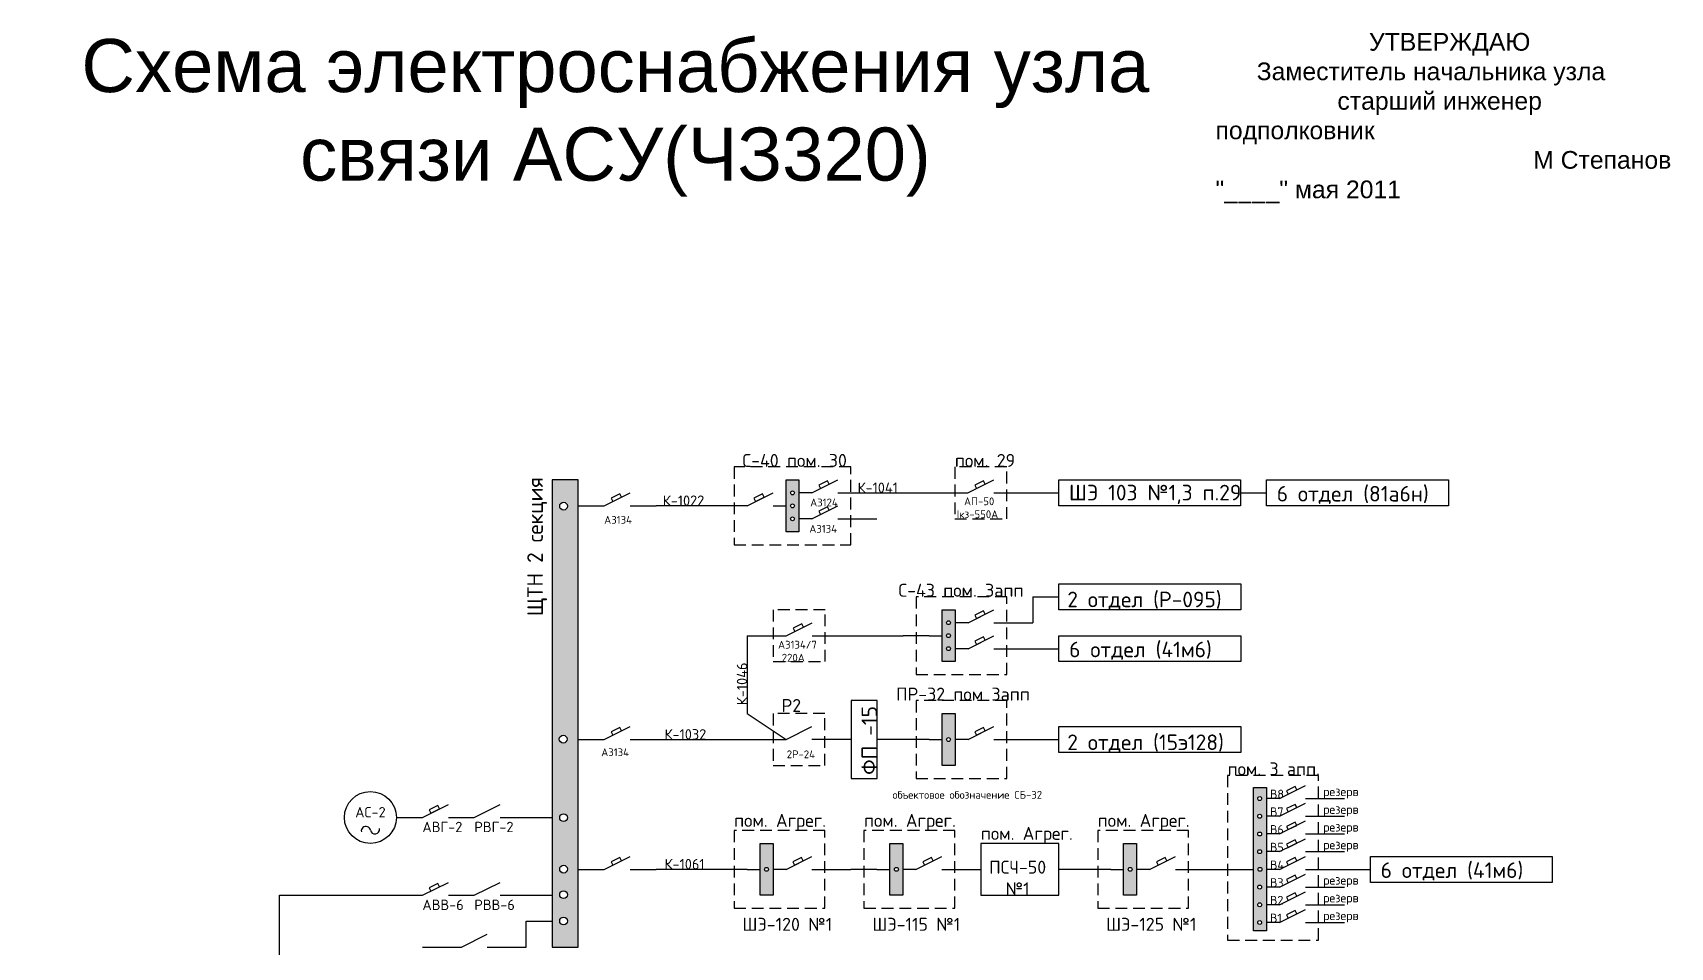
# Paper-space layout 'Лист2' of a CAD drawing. Header units: millimetres. Extents: x 1 to 282, y 8 to 379.
# Drawn here: x 4.3 to 281.7, y 224.1 to 379.1 of the extents above; entities that cross this region are included whole.
import ezdxf

# ---------------------------------------------------------------- set-up
doc = ezdxf.new("R2010")
doc.units = ezdxf.units.MM
doc.linetypes.add('JIS_02_2.0', pattern=[3, 2, -1])
doc.layers.add('Text', color=242, linetype='Continuous', lineweight=15)
doc.styles.get("Standard").update_dxf_attribs({"font": 'arial.ttf'})
doc.styles.add('Аннотативный', font='arial.ttf')

psp = doc.layouts.new('Лист2')

# ---------------------------------------------------------------- hatches: boundary and pattern name
at = {"linetype": 'Continuous', "lineweight": -2}
h = psp.add_hatch(color=256, dxfattribs=at)
h.dxf.hatch_style = 1
h.paths.add_polyline_path([(96.71, 303.3), (92.31, 303.3), (92.31, 224.1), (96.71, 224.1)])
h.paths.add_polyline_path([(94.83, 259.37, -1), (93.51, 259.37, -1)], flags=16)
h.paths.add_polyline_path([(94.89, 246.07, -1), (93.57, 246.07, -1)], flags=16)
h.paths.add_polyline_path([(93.57, 298.85, -1), (94.89, 298.85, -1)], flags=16)
h.paths.add_polyline_path([(94.89, 237.34, -1), (93.57, 237.34, -1)], flags=16)
h.paths.add_polyline_path([(94.89, 233, -1), (93.57, 233, -1)], flags=16)
h.paths.add_polyline_path([(94.89, 228.54, -1), (93.57, 228.54, -1)], flags=16)
h.paths.add_polyline_path([(92.31, 136.1), (96.71, 136.1), (96.71, 215.3), (92.31, 215.3)])
h.paths.add_polyline_path([(94.71, 193.35, -1), (93.39, 193.35, -1)], flags=16)
h.paths.add_polyline_path([(93.39, 202.15, -1), (94.71, 202.15, -1)], flags=16)
h.paths.add_polyline_path([(93.45, 206.43, -1), (94.77, 206.43, -1)], flags=16)
h.paths.add_polyline_path([(93.63, 210.95, -1), (94.95, 210.95, -1)], flags=16)
h.paths.add_polyline_path([(95.08, 180.22, -1), (93.76, 180.22, -1)], flags=16)
h.paths.add_polyline_path([(95.01, 162.58, -1), (93.69, 162.58, -1)], flags=16)
h.paths.add_polyline_path([(95.17, 140.5, -1), (93.85, 140.5, -1)], flags=16)
h.paths.add_polyline_path([(8.71, 210.9), (4.31, 210.9), (4.31, 166.9), (8.71, 166.9)])
h.paths.add_polyline_path([(6.81, 189, -1), (5.49, 189, -1)], flags=16)
h.paths.add_polyline_path([(5.68, 206.51, -1), (7, 206.51, -1)], flags=16)
h.paths.add_polyline_path([(7.09, 171.19, -1), (5.77, 171.19, -1)], flags=16)
h.paths.add_polyline_path([(4.31, 114.1), (8.71, 114.1), (8.71, 158.1), (4.31, 158.1)])
h.paths.add_polyline_path([(5.67, 136.09, -1), (6.99, 136.09, -1)], flags=16)
h.paths.add_polyline_path([(5.67, 153.64, -1), (6.99, 153.64, -1)], flags=16)
h.paths.add_polyline_path([(96.71, 109.7), (92.31, 109.7), (92.31, 65.7), (96.71, 65.7)])
h.paths.add_polyline_path([(93.64, 96.53, -1), (94.96, 96.53, -1)], flags=16)
h.paths.add_polyline_path([(95, 87.76, -1), (93.68, 87.76, -1)], flags=16)
h.paths.add_polyline_path([(93.6, 100.96, -1), (94.92, 100.96, -1)], flags=16)
h.paths.add_polyline_path([(95.13, 74.58, -1), (93.81, 74.58, -1)], flags=16)
h.paths.add_polyline_path([(95.09, 70.15, -1), (93.77, 70.15, -1)], flags=16)
h.paths.add_polyline_path([(96.71, 56.9), (92.31, 56.9), (92.31, 12.9), (96.71, 12.9)])
h.paths.add_polyline_path([(93.63, 48.14, -1), (94.95, 48.14, -1)], flags=16)
h.paths.add_polyline_path([(93.63, 52.61, -1), (94.95, 52.61, -1)], flags=16)
h.paths.add_polyline_path([(94.84, 34.85, -1), (93.52, 34.85, -1)], flags=16)
h.paths.add_polyline_path([(94.95, 26.14, -1), (93.63, 26.14, -1)], flags=16)
h.paths.add_polyline_path([(94.84, 21.56, -1), (93.52, 21.56, -1)], flags=16)
h = psp.add_hatch(color=256, dxfattribs=at)
h.dxf.hatch_style = 1
h.paths.add_polyline_path([(127.51, 232.9), (129.71, 232.9), (129.71, 241.7), (127.51, 241.7)])
h.paths.add_polyline_path([(128.94, 237.3, -1), (128.28, 237.3, -1)], flags=16)
h.paths.add_polyline_path([(151.71, 241.7), (149.51, 241.7), (149.51, 232.9), (151.71, 232.9)])
h.paths.add_polyline_path([(150.94, 237.3, -1), (150.28, 237.3, -1)], flags=16)
h.paths.add_polyline_path([(191.31, 241.7), (189.11, 241.7), (189.11, 232.9), (191.31, 232.9)])
h.paths.add_polyline_path([(190.54, 237.3, -1), (189.88, 237.3, -1)], flags=16)
h.paths.add_polyline_path([(158.34, 254.9), (160.54, 254.9), (160.54, 263.7), (158.34, 263.7)])
h.paths.add_polyline_path([(159.77, 259.3, -1), (159.11, 259.3, -1)], flags=16)
h.paths.add_polyline_path([(160.54, 272.5), (160.54, 281.3), (158.34, 281.3), (158.34, 272.5)])
h.paths.add_polyline_path([(159.11, 274.7, -1), (159.77, 274.7, -1)], flags=16)
h.paths.add_polyline_path([(159.11, 276.9, -1), (159.77, 276.9, -1)], flags=16)
h.paths.add_polyline_path([(159.11, 279.1, -1), (159.77, 279.1, -1)], flags=16)
h.paths.add_polyline_path([(134.11, 294.5), (134.11, 303.3), (131.91, 303.3), (131.91, 294.5)])
h.paths.add_polyline_path([(132.68, 296.7, -1), (133.34, 296.7, -1)], flags=16)
h.paths.add_polyline_path([(132.68, 298.9, -1), (133.34, 298.9, -1)], flags=16)
h.paths.add_polyline_path([(132.68, 301.1, -1), (133.34, 301.1, -1)], flags=16)
h.paths.add_polyline_path([(129.71, 206.5), (127.51, 206.5), (127.51, 197.7), (129.71, 197.7)])
h.paths.add_polyline_path([(128.94, 202.1, -1), (128.28, 202.1, -1)], flags=16)
h.paths.add_polyline_path([(149.51, 197.7), (151.71, 197.7), (151.71, 206.5), (149.51, 206.5)])
h.paths.add_polyline_path([(150.94, 202.1, -1), (150.28, 202.1, -1)], flags=16)
h.paths.add_polyline_path([(189.11, 197.7), (191.31, 197.7), (191.31, 206.5), (189.11, 206.5)])
h.paths.add_polyline_path([(190.54, 202.1, -1), (189.88, 202.1, -1)], flags=16)
h.paths.add_polyline_path([(213.31, 216), (211.11, 216), (211.11, 191.7), (213.31, 191.7)])
h.paths.add_polyline_path([(212.54, 202.1, -1), (211.88, 202.1, -1)], flags=16)
h.paths.add_polyline_path([(160.54, 184.5), (158.34, 184.5), (158.34, 175.7), (160.54, 175.7)])
h.paths.add_polyline_path([(159.77, 180.1, -1), (159.11, 180.1, -1)], flags=16)
h.paths.add_polyline_path([(159.11, 182.3, -1), (159.77, 182.3, -1)], flags=16)
h.paths.add_polyline_path([(159.77, 177.9, -1), (159.11, 177.9, -1)], flags=16)
h.paths.add_polyline_path([(158.34, 158.1), (160.54, 158.1), (160.54, 166.9), (158.34, 166.9)])
h.paths.add_polyline_path([(159.11, 162.5, -1), (159.77, 162.5, -1)], flags=16)
h.paths.add_polyline_path([(131.91, 136.1), (134.11, 136.1), (134.11, 144.9), (131.91, 144.9)])
h.paths.add_polyline_path([(132.68, 140.5, -1), (133.34, 140.5, -1)], flags=16)
h.paths.add_polyline_path([(133.34, 138.3, -1), (132.68, 138.3, -1)], flags=16)
h.paths.add_polyline_path([(132.68, 142.7, -1), (133.34, 142.7, -1)], flags=16)
edge = h.paths.add_edge_path(flags=16)
edge.add_arc((212.15, 214.1), 0.33, 0, 360)
edge = h.paths.add_edge_path(flags=16)
edge.add_arc((212.15, 211.1), 0.33, 0, 360)
edge = h.paths.add_edge_path(flags=16)
edge.add_arc((212.15, 208.1), 0.33, 0, 360)
edge = h.paths.add_edge_path(flags=16)
edge.add_arc((212.15, 205.1), 0.33, 0, 360)
edge = h.paths.add_edge_path(flags=16)
edge.add_arc((212.15, 199.1), 0.33, 0, 360)
edge = h.paths.add_edge_path(flags=16)
edge.add_arc((212.15, 196.1), 0.33, 0, 360)
edge = h.paths.add_edge_path(flags=16)
edge.add_arc((212.15, 193.1), 0.33, 0, 360)
h.paths.add_polyline_path([(211.11, 251.2), (213.31, 251.2), (213.31, 226.9), (211.11, 226.9)])
edge = h.paths.add_edge_path(flags=16)
edge.add_arc((212.15, 228.3), 0.33, 0, 360)
edge = h.paths.add_edge_path(flags=16)
edge.add_arc((212.15, 231.3), 0.33, 0, 360)
edge = h.paths.add_edge_path(flags=16)
edge.add_arc((212.15, 234.3), 0.33, 0, 360)
edge = h.paths.add_edge_path(flags=16)
edge.add_arc((212.21, 237.3), 0.33, 0, 360)
edge = h.paths.add_edge_path(flags=16)
edge.add_arc((212.15, 240.3), 0.33, 0, 360)
edge = h.paths.add_edge_path(flags=16)
edge.add_arc((212.15, 243.3), 0.33, 0, 360)
edge = h.paths.add_edge_path(flags=16)
edge.add_arc((212.15, 246.3), 0.33, 0, 360)
edge = h.paths.add_edge_path(flags=16)
edge.add_arc((212.15, 249.3), 0.33, 0, 360)

# ---------------------------------------------------------------- linework, layer by layer
for p, q in [((136.31, 301.1), (140.71, 303.3)), ((162.71, 301.1), (167.11, 303.3)), ((101.11, 298.9), (105.51, 301.1)), ((125.31, 298.9), (129.71, 301.1)), ((156.11, 301.1), (162.71, 301.1)), ((167.11, 301.1), (173.71, 301.1)), ((96.71, 298.9), (101.11, 298.9)), ((105.51, 298.9), (109.91, 298.9)), ((136.31, 296.7), (140.71, 298.9)), ((162.74, 279.1), (167.14, 281.3)), ((131.94, 276.9), (136.34, 279.1)), ((125.34, 276.9), (131.94, 276.9)), ((136.34, 276.9), (151.74, 276.9)), ((162.74, 274.7), (167.14, 276.9)), ((101.11, 259.3), (105.51, 261.5)), ((131.91, 259.3), (136.31, 261.5)), ((162.74, 259.3), (167.14, 261.5)), ((96.71, 259.3), (101.11, 259.3)), ((105.51, 259.3), (109.91, 259.3)), ((109.91, 259.3), (131.91, 259.3)), ((215.51, 249.3), (219.91, 251.5)), ((70.31, 246.1), (74.71, 248.3)), ((79.11, 246.1), (83.51, 248.3)), ((215.51, 246.3), (219.91, 248.5)), ((65.91, 246.1), (70.31, 246.1)), ((74.71, 246.1), (79.11, 246.1)), ((215.51, 243.3), (219.91, 245.5)), ((215.51, 240.3), (219.91, 242.5)), ((101.11, 237.3), (105.51, 239.5)), ((131.91, 237.3), (136.31, 239.5)), ((153.91, 237.3), (158.31, 239.5)), ((193.51, 237.3), (197.91, 239.5)), ((215.51, 237.3), (219.91, 239.5)), ((96.71, 237.3), (101.11, 237.3)), ((105.51, 237.3), (109.91, 237.3)), ((215.51, 234.3), (219.91, 236.5)), ((70.31, 232.9), (74.71, 235.1)), ((79.11, 232.9), (83.51, 235.1)), ((215.51, 231.3), (219.91, 233.5)), ((74.71, 232.9), (79.11, 232.9)), ((215.51, 228.3), (219.91, 230.5)), ((76.91, 224.1), (81.31, 226.3)), ((70.31, 224.1), (76.91, 224.1)), ((81.31, 224.1), (87.91, 224.1))]:
    psp.add_line(p, q)
at = {"linetype": 'Continuous'}
for p, q in [((136.31, 301.1), (134.11, 301.1)), ((140.71, 301.1), (147.31, 301.1)), ((147.31, 301.1), (156.11, 301.1)), ((173.71, 301.1), (178.11, 301.1)), ((208.91, 301.1), (213.31, 301.1)), ((120.91, 298.9), (109.91, 298.9)), ((125.31, 298.9), (120.91, 298.9)), ((129.71, 298.9), (131.91, 298.9)), ((136.31, 296.7), (134.11, 296.7)), ((140.71, 296.7), (147.31, 296.7)), ((173.74, 283.5), (178.14, 283.5)), ((173.74, 283.5), (173.74, 279.1)), ((162.74, 279.1), (160.54, 279.1)), ((167.14, 279.1), (173.74, 279.1)), ((125.34, 276.9), (125.34, 263.7)), ((156.14, 276.9), (151.74, 276.9)), ((156.14, 276.9), (158.34, 276.9)), ((162.74, 274.7), (160.54, 274.7)), ((167.14, 274.7), (173.74, 274.7)), ((173.74, 274.7), (178.14, 274.7)), ((125.34, 263.7), (131.91, 259.3)), ((142.94, 259.3), (136.31, 259.3)), ((156.14, 259.3), (147.34, 259.3)), ((156.14, 259.3), (158.34, 259.3)), ((162.74, 259.3), (160.54, 259.3)), ((167.14, 259.3), (173.74, 259.3)), ((173.74, 259.3), (178.14, 259.3)), ((215.51, 249.3), (213.31, 249.3)), ((219.93, 249.3), (226.53, 249.3)), ((83.51, 246.1), (92.31, 246.1)), ((215.51, 246.3), (213.31, 246.3)), ((219.93, 246.3), (226.53, 246.3)), ((215.51, 243.3), (213.31, 243.3)), ((219.93, 243.3), (226.53, 243.3)), ((215.51, 240.3), (213.31, 240.3)), ((219.93, 240.3), (226.53, 240.3)), ((120.91, 237.3), (109.91, 237.3)), ((125.31, 237.3), (120.91, 237.3)), ((125.31, 237.3), (127.51, 237.3)), ((131.91, 237.3), (129.71, 237.3)), ((136.31, 237.3), (142.91, 237.3)), ((147.31, 237.3), (142.91, 237.3)), ((147.31, 237.3), (149.51, 237.3)), ((153.91, 237.3), (151.71, 237.3)), ((158.31, 237.3), (164.91, 237.3)), ((182.51, 237.3), (178.11, 237.3)), ((186.91, 237.3), (182.51, 237.3)), ((186.91, 237.3), (189.11, 237.3)), ((193.51, 237.3), (191.31, 237.3)), ((197.91, 237.3), (204.51, 237.3)), ((204.51, 237.3), (208.91, 237.3)), ((208.91, 237.3), (211.11, 237.3)), ((215.51, 237.3), (213.31, 237.3)), ((219.91, 237.3), (226.51, 237.3)), ((226.51, 237.3), (230.91, 237.3)), ((215.51, 234.3), (213.31, 234.3)), ((219.93, 234.3), (226.53, 234.3)), ((46.11, 188.9), (46.11, 232.9)), ((46.11, 232.9), (70.31, 232.9)), ((83.51, 232.9), (92.31, 232.9)), ((215.51, 231.3), (213.31, 231.3)), ((219.93, 231.3), (226.53, 231.3)), ((87.91, 224.1), (87.91, 228.5)), ((87.91, 228.5), (92.31, 228.5)), ((215.51, 228.3), (213.31, 228.3)), ((219.93, 228.3), (226.53, 228.3))]:
    psp.add_line(p, q, dxfattribs=at)
at = {"linetype": 'JIS_02_2.0'}
for points in [[(123.11, 292.3), (142.91, 292.3), (142.91, 305.5), (123.11, 305.5)], [(160.51, 296.7), (169.31, 296.7), (169.31, 305.5), (160.51, 305.5)], [(153.94, 270.3), (169.34, 270.3), (169.34, 283.5), (153.94, 283.5)], [(129.74, 272.5), (138.54, 272.5), (138.54, 281.3), (129.74, 281.3)], [(129.71, 254.9), (138.51, 254.9), (138.51, 263.7), (129.71, 263.7)], [(153.94, 252.7), (169.34, 252.7), (169.34, 265.9), (153.94, 265.9)], [(206.71, 225.32), (222.11, 225.32), (222.11, 253.23), (206.71, 253.23)], [(123.11, 230.7), (138.51, 230.7), (138.51, 243.9), (123.11, 243.9)], [(145.11, 230.7), (160.51, 230.7), (160.51, 243.9), (145.11, 243.9)], [(184.71, 230.7), (200.11, 230.7), (200.11, 243.9), (184.71, 243.9)]]:
    psp.add_lwpolyline(points, close=True, dxfattribs=at)
for points in [[(92.31, 224.1), (96.71, 224.1), (96.71, 303.3), (92.31, 303.3)], [(137.77, 301.83), (139.22, 302.56), (138.94, 303.12), (137.48, 302.39)], [(164.17, 301.83), (165.62, 302.56), (165.34, 303.12), (163.88, 302.39)], [(102.57, 299.63), (104.02, 300.36), (103.74, 300.92), (102.28, 300.19)], [(126.77, 299.63), (128.22, 300.36), (127.94, 300.92), (126.48, 300.19)], [(137.77, 297.43), (139.22, 298.16), (138.94, 298.72), (137.48, 297.99)], [(164.2, 279.83), (165.65, 280.56), (165.37, 281.12), (163.91, 280.39)], [(133.4, 277.63), (134.85, 278.36), (134.57, 278.92), (133.11, 278.19)], [(164.2, 275.43), (165.65, 276.16), (165.37, 276.72), (163.91, 275.99)], [(102.57, 260.03), (104.02, 260.76), (103.74, 261.32), (102.28, 260.59)], [(164.2, 260.03), (165.65, 260.76), (165.37, 261.32), (163.91, 260.59)], [(216.97, 250.03), (218.42, 250.76), (218.14, 251.32), (216.68, 250.59)], [(71.77, 246.83), (73.22, 247.56), (72.94, 248.12), (71.48, 247.39)], [(216.97, 247.03), (218.42, 247.76), (218.14, 248.32), (216.68, 247.59)], [(216.97, 244.03), (218.42, 244.76), (218.14, 245.32), (216.68, 244.59)], [(216.97, 241.03), (218.42, 241.76), (218.14, 242.32), (216.68, 241.59)], [(102.57, 238.03), (104.02, 238.76), (103.74, 239.32), (102.28, 238.59)], [(133.37, 238.03), (134.82, 238.76), (134.54, 239.32), (133.08, 238.59)], [(155.37, 238.03), (156.82, 238.76), (156.54, 239.32), (155.08, 238.59)], [(194.97, 238.03), (196.42, 238.76), (196.14, 239.32), (194.68, 238.59)], [(216.97, 238.03), (218.42, 238.76), (218.14, 239.32), (216.68, 238.59)], [(216.97, 235.03), (218.42, 235.76), (218.14, 236.32), (216.68, 235.59)], [(71.77, 233.63), (73.22, 234.36), (72.94, 234.92), (71.48, 234.19)], [(216.97, 232.03), (218.42, 232.76), (218.14, 233.32), (216.68, 232.59)], [(216.97, 229.03), (218.42, 229.76), (218.14, 230.32), (216.68, 229.59)]]:
    psp.add_lwpolyline(points, close=True)
at = {"linetype": 'Continuous'}
for points in [[(131.91, 303.3), (134.11, 303.3), (134.11, 294.5), (131.91, 294.5)], [(178.11, 303.3), (208.91, 303.3), (208.91, 298.9), (178.11, 298.9)], [(213.31, 303.3), (244.11, 303.3), (244.11, 298.9), (213.31, 298.9)], [(178.14, 285.7), (208.94, 285.7), (208.94, 281.3), (178.14, 281.3)], [(158.34, 281.3), (160.54, 281.3), (160.54, 272.5), (158.34, 272.5)], [(178.14, 276.9), (208.94, 276.9), (208.94, 272.5), (178.14, 272.5)], [(142.94, 252.7), (147.34, 252.7), (147.34, 265.9), (142.94, 265.9)], [(158.34, 263.7), (160.54, 263.7), (160.54, 254.9), (158.34, 254.9)], [(178.14, 261.5), (208.94, 261.5), (208.94, 257.1), (178.14, 257.1)], [(211.11, 251.2), (213.31, 251.2), (213.31, 226.9), (211.11, 226.9)], [(127.51, 241.7), (129.71, 241.7), (129.71, 232.9), (127.51, 232.9)], [(149.51, 241.7), (151.71, 241.7), (151.71, 232.9), (149.51, 232.9)], [(164.91, 232.9), (178.11, 232.9), (178.11, 241.7), (164.91, 241.7)], [(189.11, 241.7), (191.31, 241.7), (191.31, 232.9), (189.11, 232.9)], [(230.91, 239.5), (261.71, 239.5), (261.71, 235.1), (230.91, 235.1)]]:
    psp.add_lwpolyline(points, close=True, dxfattribs=at)
for centre in [(133.01, 301.1), (133.01, 298.9), (133.01, 296.7), (159.44, 279.1), (159.44, 276.9), (159.44, 274.7), (159.44, 259.3), (212.15, 249.3), (212.15, 246.3), (212.15, 243.3), (212.15, 240.3), (128.61, 237.3), (150.61, 237.3), (190.21, 237.3), (212.21, 237.3), (212.15, 234.3), (212.15, 231.3), (212.15, 228.3)]:
    psp.add_circle(centre, 0.33, dxfattribs=at)
at = {"linetype": 'Continuous', "lineweight": -2}
for centre in [(94.23, 298.85), (94.17, 259.37), (94.23, 246.07), (94.23, 237.34), (94.23, 233), (94.23, 228.54)]:
    psp.add_circle(centre, 0.66, dxfattribs=at)
psp.add_circle((61.51, 246.1), 4.4)
for centre, start, end in [((60.74, 243.8), 10, 190), ((62.27, 244.07), 190, 10)]:
    psp.add_arc(centre, 0.774, start, end)

# ---------------------------------------------------------------- texts
at = {"linetype": 'Continuous', "lineweight": -2, "insert": (103.01, 378.02), "char_height": 9, "attachment_point": 2}
psp.add_mtext_dynamic_manual_height_columns('Схема электроснабжения узла связи АСУ(ЧЗ320)', width=182.276, gutter_width=20, heights=[0], dxfattribs=at)
at = {"style": 'Аннотативный'}
for s, width, insert, char_height, attachment_point in [('{\\fGulimChe|b0|i0|c204|p49;\\H1.25x; \\fISOCPEUR|b0|i0|c204|p34;С\\fISOCPEUR|b0|i0|c0|p34;-4\\fISOCPEUR|b0|i0|c204|p34;0 пом. 30\\fArial|b0|i0|c204|p34;\\H0.2x;  }', 52.2505, (123.11, 305.5), 1.76, 7), ('{\\fISOCPEUR|b0|i0|c204|p34;\\H1.25x;пом. 29\\fArial|b0|i0|c204|p34;\\H0.2x;  }', 52.2505, (160.51, 305.5), 1.76, 7), ('\\pt0;{\\fISOCPEUR|b0|i0|c204|p34; К-1041}  ', 52.2505, (142.91, 301.1), 1.76, 7), ('{\\fGulimChe|b0|i0|c204|p49; \\fISOCPEUR|b0|i0|c204|p34;ШЭ \\fISOCPEUR|b0|i0|c0|p34;103 №\\fISOCPEUR|b0|i0|c204|p34;1\\fISOCPEUR|b0|i0|c0|p34;,\\fISOCPEUR|b0|i0|c204|p34;3 п.29}  ', 87.4015, (178.14, 299.22), 2.64, 7), ('{\\fGulimChe|b0|i0|c204|p49; \\fISOCPEUR|b0|i0|c204|p34;6 отдел (81а6н) }  ', 87.4015, (213.34, 299.22), 2.64, 7), ('\\pt0;{\\fISOCPEUR|b0|i0|c204|p34; К-1022}  ', 52.2505, (109.91, 298.9), 1.76, 7), ('{\\fGulimChe|b0|i0|c204|p49;\\H1.25x; \\fISOCPEUR|b0|i0|c204|p34;\\H0.6x;А3124}', 19.5388, (137.63, 298.81), 1.76, 8), ('{\\fGulimChe|b0|i0|c204|p49;\\H1.25x; \\fISOCPEUR|b0|i0|c204|p34;\\H0.6x;АП-50\\P \\fISOCPEUR|b0|i0|c0|p34;I\\fISOCPEUR|b0|i0|c204|p34;кз-550А}', 23.1329, (163.92, 296.81), 1.76, 8), ('{\\fGulimChe|b0|i0|c204|p49;\\H1.25x; \\fISOCPEUR|b0|i0|c204|p34;\\H0.6x;А3134}', 19.5388, (102.75, 295.87), 1.76, 8), ('{\\fGulimChe|b0|i0|c204|p49;\\H1.25x; \\fISOCPEUR|b0|i0|c204|p34;\\H0.6x;А3134}', 19.5388, (137.5, 294.35), 1.76, 8), ('{\\fGulimChe|b0|i0|c204|p49;\\H1.25x; \\fISOCPEUR|b0|i0|c204|p34;С\\fISOCPEUR|b0|i0|c0|p34;-4\\fISOCPEUR|b0|i0|c204|p34;3 пом. 3апп\\fArial|b0|i0|c204|p34;\\H0.2x;  }', 52.2505, (149.54, 283.5), 1.76, 7), ('{\\fGulimChe|b0|i0|c204|p49;\\H1.25x; \\fISOCPEUR|b0|i0|c204|p34;\\H1.2x;2 отдел (Р-095)\\fArial|b0|i0|c204|p34;  }', 87.4015, (178.14, 281.3), 1.76, 7), ('{\\fGulimChe|b0|i0|c204|p49;\\H1.25x; \\fISOCPEUR|b0|i0|c204|p34;\\H0.6x;А3134/7\\P220А}', 19.5388, (133.14, 272.51), 1.76, 8), ('{\\fGulimChe|b0|i0|c204|p49; \\fISOCPEUR|b0|i0|c204|p34;6 отдел (41м6) }  ', 87.4015, (178.17, 272.82), 2.64, 7), ('{\\fGulimChe|b0|i0|c204|p49;\\H1.25x; \\fISOCPEUR|b0|i0|c204|p34;ПР\\fISOCPEUR|b0|i0|c0|p34;-\\fISOCPEUR|b0|i0|c204|p34;32 пом 3апп}', 54.8942, (149.13, 265.9), 1.76, 7), ('{\\fGulimChe|b0|i0|c204|p49;\\H1.25x; \\fISOCPEUR|b0|i0|c204|p34;Р2\\fArial|b0|i0|c204|p34;\\H0.2x;  }', 52.2505, (129.74, 263.97), 1.76, 7), ('{\\fGulimChe|b0|i0|c204|p49;\\H1.25x; \\fISOCPEUR|b0|i0|c204|p34;\\H0.8x;К-1032}  ', 52.2505, (109.91, 259.3), 1.76, 7), ('{\\fGulimChe|b0|i0|c204|p49;\\H1.25x; \\fISOCPEUR|b0|i0|c204|p34;\\H1.2x;2 отдел (15э128)\\fArial|b0|i0|c204|p34;  }', 87.4015, (178.14, 257.1), 1.76, 7), ('{\\fGulimChe|b0|i0|c204|p49;\\H1.25x; \\fISOCPEUR|b0|i0|c204|p34;\\H0.6x;А3134}', 19.5388, (102.25, 256.48), 1.76, 8), ('{\\fGulimChe|b0|i0|c204|p49;\\H1.25x; \\fISOCPEUR|b0|i0|c204|p34;\\H0.6x;2Р-24}', 19.5388, (133.72, 256.14), 1.76, 8), ('{\\fISOCPEUR|b0|i0|c204|p34;\\H1.25x;пом. 3 апп.\\fArial|b0|i0|c204|p34;\\H0.2x;  }', 52.2505, (206.71, 253.23), 1.76, 7), ('{\\fGulimChe|b0|i0|c204|p49;\\H1.25x; \\fISOCPEUR|b0|i0|c204|p34;\\H0.6x;объектовое обозначение СБ-32}', 65.8905, (148.54, 249.27), 1.76, 7), ('{\\fISOCPEUR|b0|i0|c204|p34;В8}', 14.1063, (213.89, 249.3), 1.5, 7), ('{\\fISOCPEUR|b0|i0|c204|p34; резерв}', 14.1063, (221.96, 249.3), 1.5, 7), ('{\\fISOCPEUR|b0|i0|c204|p34;\\H0.25x;\\P\\H4x;АС-2}', 19.5831, (61.51, 246.1), 1.76, 8), ('{\\fISOCPEUR|b0|i0|c204|p34;В7}', 14.1063, (213.89, 246.3), 1.5, 7), ('{\\fISOCPEUR|b0|i0|c204|p34; резерв}', 14.1063, (221.96, 246.3), 1.5, 7), ('{\\fISOCPEUR|b0|i0|c204|p34;\\H0.25x;\\P\\H4x;АВГ-2}', 19.5831, (70.31, 246.1), 1.76, 1), ('{\\fISOCPEUR|b0|i0|c204|p34;\\H0.25x;\\P\\H4x;РВГ-2}', 19.5831, (79.11, 246.1), 1.76, 1), ('{\\fISOCPEUR|b0|i0|c204|p34;\\H1.25x;пом. Агрег.\\fArial|b0|i0|c204|p34;\\H0.2x;  }', 52.2505, (123.11, 243.9), 1.76, 7), ('{\\fISOCPEUR|b0|i0|c204|p34;\\H1.25x;пом. Агрег.\\fArial|b0|i0|c204|p34;\\H0.2x;  }', 52.2505, (145.11, 243.9), 1.76, 7), ('{\\fISOCPEUR|b0|i0|c204|p34;\\H1.25x;пом. Агрег.\\fArial|b0|i0|c204|p34;\\H0.2x;  }', 52.2505, (164.91, 241.7), 1.76, 7), ('{\\fISOCPEUR|b0|i0|c204|p34;\\H1.25x;пом. Агрег.\\fArial|b0|i0|c204|p34;\\H0.2x;  }', 52.2505, (184.71, 243.9), 1.76, 7), ('{\\fISOCPEUR|b0|i0|c204|p34;В6}', 14.1063, (213.89, 243.3), 1.5, 7), ('{\\fISOCPEUR|b0|i0|c204|p34; резерв}', 14.1063, (221.96, 243.3), 1.5, 7), ('{\\fISOCPEUR|b0|i0|c204|p34;В5}', 14.1063, (213.89, 240.3), 1.5, 7), ('{\\fISOCPEUR|b0|i0|c204|p34; резерв}', 14.1063, (221.96, 240.3), 1.5, 7), ('{\\fGulimChe|b0|i0|c204|p49;\\H1.25x; \\fISOCPEUR|b0|i0|c204|p34;\\H0.8x;К-1061}  ', 52.2505, (109.91, 237.3), 1.76, 7), ('{\\fGulimChe|b0|i0|c204|p49;\\H1.25x; \\fISOCPEUR|b0|i0|c204|p34;ПСЧ\\fISOCPEUR|b0|i0|c0|p34;-50\\P\\fISOCPEUR|b0|i0|c204|p34;   №1\\H1.0667x; }', 52.2505, (164.91, 232.9), 1.76, 7), ('{\\fISOCPEUR|b0|i0|c204|p34;В4}', 14.1063, (213.89, 237.3), 1.5, 7), ('{\\fGulimChe|b0|i0|c204|p49; \\fISOCPEUR|b0|i0|c204|p34;6 отдел (41м6) }  ', 87.4015, (230.94, 235.42), 2.64, 7), ('{\\fISOCPEUR|b0|i0|c204|p34;В3}', 14.1063, (213.89, 234.3), 1.5, 7), ('{\\fISOCPEUR|b0|i0|c204|p34; резерв}', 14.1063, (221.96, 234.3), 1.5, 7), ('{\\fISOCPEUR|b0|i0|c204|p34;\\H0.25x;\\P\\H4x;АВВ-6}', 19.5831, (70.31, 232.9), 1.76, 1), ('{\\fISOCPEUR|b0|i0|c204|p34;\\H0.25x;\\P\\H4x;РВВ-6}', 19.5831, (79.11, 232.9), 1.76, 1), ('{\\fISOCPEUR|b0|i0|c204|p34;В2}', 14.1063, (213.89, 231.3), 1.5, 7), ('{\\fISOCPEUR|b0|i0|c204|p34; резерв}', 14.1063, (221.96, 231.3), 1.5, 7), ('{\\fGulimChe|b0|i0|c204|p49;\\H1.25x; \\fISOCPEUR|b0|i0|c204|p34;ШЭ-120 №1}', 52.2505, (123.11, 226.89), 1.76, 7), ('{\\fGulimChe|b0|i0|c204|p49;\\H1.25x; \\fISOCPEUR|b0|i0|c204|p34;ШЭ-115 №1}', 52.2505, (145.11, 226.89), 1.76, 7), ('{\\fGulimChe|b0|i0|c204|p49;\\H1.25x; \\fISOCPEUR|b0|i0|c204|p34;ШЭ-125 №1}', 52.2505, (184.71, 226.89), 1.76, 7), ('{\\fISOCPEUR|b0|i0|c204|p34;В1}', 14.1063, (213.89, 228.3), 1.5, 7), ('{\\fISOCPEUR|b0|i0|c204|p34; резерв}', 14.1063, (221.96, 228.3), 1.5, 7)]:
    psp.add_mtext_dynamic_manual_height_columns(s, width=width, gutter_width=20, heights=[0], dxfattribs=dict(at, insert=insert, char_height=char_height, attachment_point=attachment_point))
at = {"rotation": 90, "style": 'Аннотативный'}
for s, width, insert, char_height, attachment_point in [('{\\fISOCPEUR|b0|i0|c204|p34;\\H0.25x;\\P\\H6x;ЩТН 2 секция}', 62.7567, (87.35, 280.19), 1.76, 1), ('{\\fGulimChe|b0|i0|c204|p49;\\H1.25x; \\fISOCPEUR|b0|i0|c204|p34;\\H0.8x;К-1046}  ', 52.2505, (125.34, 263.7), 1.76, 7), ('{\\fISOCPEUR|b0|i0|c204|p34;\\H0.33333x; \\H3.0001x;ФП -15}', 52.2505, (147.34, 252.7), 2.64, 7)]:
    psp.add_mtext_dynamic_manual_height_columns(s, width=width, gutter_width=20, heights=[0], dxfattribs=dict(at, insert=insert, char_height=char_height, attachment_point=attachment_point))
at = {"layer": 'Text', "insert": (204.66, 379.04), "char_height": 4, "attachment_point": 1}
psp.add_mtext_dynamic_manual_height_columns('{\\C7;                \\H0.75x; УТВЕРЖДАЮ\\P      Заместитель начальника узла\\P^I    старший инженер\\Pподполковник\\P^I^I^I     М Степанов\\P"____" мая 2011}', width=96.0977, gutter_width=25, heights=[0], dxfattribs=at)

doc.saveas('drawing.dxf')
